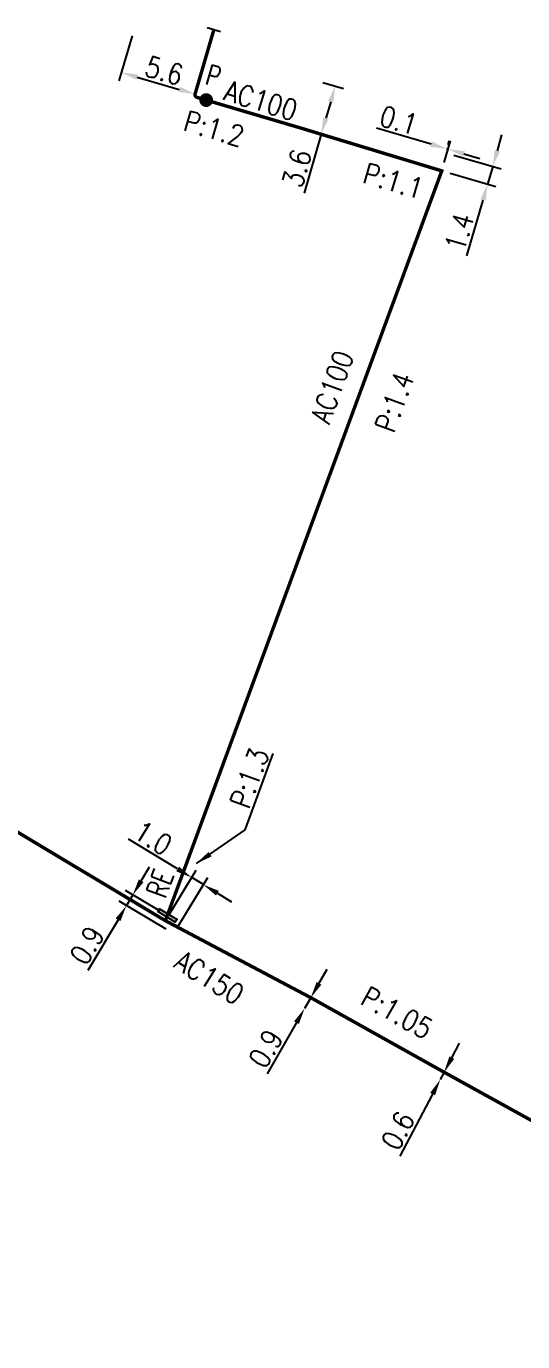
# Model space of a CAD drawing. Header units: millimetres. Extents: x 100882 to 102000, y 121995 to 123000.
# Drawn here: x 101177.9 to 101214.1, y 122079.5 to 122175.5 of the extents above; entities that cross this region are included whole.
import ezdxf
from ezdxf.enums import TextEntityAlignment as Align

# ---------------------------------------------------------------- set-up
doc = ezdxf.new("R2010")
doc.units = ezdxf.units.MM
doc.header["$PDMODE"] = 34
doc.linetypes.add('L_25_AP', pattern=[2000, 1000, 1000])
doc.layers.get('0').update_dxf_attribs({"linetype": 'CONTINUOUS'})
doc.layers.get('DEFPOINTS').update_dxf_attribs({"linetype": 'CONTINUOUS'})
for name, color, linetype in [('L_150', 1, 'CONTINUOUS'), ('L_300', 7, 'CONTINUOUS'), ('L_340', 7, 'CONTINUOUS')]:
    doc.layers.add(name, color=color, linetype=linetype)
doc.styles.add('G_ROMANS', font='ROMANS.SHX', dxfattribs={"width": 0.75})
doc.styles.get("Standard").update_dxf_attribs({"font": 'romans.shx', "width": 0.85})
doc.dimstyles.get("Standard").update_dxf_attribs({"dimtxt": 1.5, "dimasz": 1.2, "dimexe": 0.625, "dimexo": 0.625, "dimgap": 0.25, "dimtad": 1, "dimdec": 1, "dimzin": 0, "dimdsep": 46, "dimtxsty": 'Standard', "dimcen": -0.5, "dimadec": 0, "dimazin": 0, "dimtfac": 1, "dimtdec": 1, "dimtmove": 0, "dimatfit": 3, "dimfxl": 0, "dimtolj": 1, "dimtzin": 0, "dimarcsym": 0})

# ---------------------------------------------------------------- blocks, each defined once
blk = doc.blocks.new('*D126')
at = {"layer": 'DEFPOINTS', "color": 0, "linetype": 'Continuous', "transparency": 16777216}
for p in [(101208.356, 122099.175), (101208.356, 122099.175), (101208.077, 122098.644)]:
    blk.add_point(p, dxfattribs=at)
at = {"layer": 'L_150', "color": 0, "linetype": 'Continuous', "lineweight": -2, "transparency": 16777216}
for p, q in [((101208.914, 122100.237), (101209.472, 122101.299)), ((101208.356, 122099.175), (101208.077, 122098.644)), ((101207.518, 122097.581), (101205.134, 122093.044))]:
    blk.add_line(p, q, dxfattribs=at)
at = {"layer": 'L_150', "color": 0, "linetype": 'Continuous', "transparency": 16777216}
for points in [[(101208.737, 122100.33), (101209.091, 122100.144), (101208.356, 122099.175)], [(101207.341, 122097.675), (101207.695, 122097.488), (101208.077, 122098.644)]]:
    blk.add_solid(points, dxfattribs=at)
at = {"layer": 'L_150', "color": 0, "linetype": 'Continuous', "transparency": 16777216, "insert": (101204.986, 122094.912), "char_height": 1.5, "attachment_point": 5, "rotation": 62.27769}
blk.add_mtext('\\A1;0.6', dxfattribs=at)
blk = doc.blocks.new('*D127')
at = {"layer": 'DEFPOINTS', "color": 0, "linetype": 'Continuous', "transparency": 16777216}
for p in [(101198.192, 122103.834), (101198.639, 122104.615), (101198.639, 122104.615)]:
    blk.add_point(p, dxfattribs=at)
at = {"layer": 'L_150', "color": 0, "linetype": 'Continuous', "lineweight": -2, "transparency": 16777216}
for p, q in [((101199.234, 122105.657), (101199.83, 122106.699)), ((101198.639, 122104.615), (101198.192, 122103.834)), ((101197.596, 122102.792), (101195.456, 122099.05))]:
    blk.add_line(p, q, dxfattribs=at)
at = {"layer": 'L_150', "color": 0, "linetype": 'Continuous', "transparency": 16777216}
for points in [[(101199.061, 122105.756), (101199.408, 122105.558), (101198.639, 122104.615)], [(101197.423, 122102.892), (101197.77, 122102.693), (101198.192, 122103.834)]]:
    blk.add_solid(points, dxfattribs=at)
at = {"layer": 'L_150', "color": 0, "linetype": 'Continuous', "transparency": 16777216, "insert": (101195.36, 122100.897), "char_height": 1.5, "attachment_point": 5, "rotation": 60.23712}
blk.add_mtext('\\A1;0.9', dxfattribs=at)
blk = doc.blocks.new('*D129')
at = {"layer": 'DEFPOINTS', "color": 0, "linetype": 'Continuous', "transparency": 16777216}
for p in [(101185.791, 122175.405), (101190.209, 122170.553), (101190.209, 122170.553)]:
    blk.add_point(p, dxfattribs=at)
at = {"layer": 'L_150', "color": 0, "linetype": 'Continuous', "lineweight": -2, "transparency": 16777216}
for p, q in [((101185.616, 122174.805), (101184.658, 122171.52)), ((101185.985, 122171.784), (101189.057, 122170.888))]:
    blk.add_line(p, q, dxfattribs=at)
at = {"layer": 'L_150', "color": 0, "linetype": 'Continuous', "transparency": 16777216}
for points in [[(101186.041, 122171.976), (101185.929, 122171.592), (101184.833, 122172.12)], [(101189.113, 122171.08), (101189.001, 122170.696), (101190.209, 122170.553)]]:
    blk.add_solid(points, dxfattribs=at)
at = {"layer": 'L_150', "color": 0, "linetype": 'Continuous', "transparency": 16777216, "insert": (101187.962, 122172.249), "char_height": 1.5, "attachment_point": 5, "rotation": 343.74704}
blk.add_mtext('\\A1;5.6', dxfattribs=at)
blk = doc.blocks.new('*D130')
at = {"layer": 'DEFPOINTS', "color": 0, "linetype": 'Continuous', "transparency": 16777216}
for p in [(101208.471, 122166.26), (101208.186, 122164.941), (101211.524, 122163.968)]:
    blk.add_point(p, dxfattribs=at)
at = {"layer": 'L_150', "color": 0, "linetype": 'Continuous', "lineweight": -2, "transparency": 16777216}
for p, q in [((101212.236, 122166.412), (101212.572, 122167.564)), ((101209.071, 122166.085), (101212.501, 122165.085)), ((101211.901, 122165.26), (101211.524, 122163.968)), ((101208.786, 122164.766), (101212.124, 122163.793)), ((101211.188, 122162.815), (101209.998, 122158.735))]:
    blk.add_line(p, q, dxfattribs=at)
at = {"layer": 'L_150', "color": 0, "linetype": 'Continuous', "transparency": 16777216}
for points in [[(101212.044, 122166.468), (101212.428, 122166.356), (101211.901, 122165.26)], [(101210.996, 122162.871), (101211.38, 122162.759), (101211.524, 122163.968)]]:
    blk.add_solid(points, dxfattribs=at)
at = {"layer": 'L_150', "color": 0, "linetype": 'Continuous', "transparency": 16777216, "insert": (101209.465, 122160.479), "char_height": 1.5, "attachment_point": 5, "rotation": 73.74649}
blk.add_mtext('\\A1;1.4', dxfattribs=at)
blk = doc.blocks.new('*D131')
at = {"layer": 'DEFPOINTS', "color": 0, "linetype": 'Continuous', "transparency": 16777216}
for p in [(101208.472, 122166.263), (101208.65, 122166.526), (101208.186, 122164.941)]:
    blk.add_point(p, dxfattribs=at)
at = {"layer": 'L_150', "color": 0, "linetype": 'Continuous', "lineweight": -2, "transparency": 16777216}
for p, q in [((101207.405, 122166.891), (101203.418, 122168.059)), ((101208.361, 122165.541), (101208.826, 122167.126)), ((101208.647, 122166.862), (101208.733, 122167.154)), ((101208.65, 122166.526), (101208.557, 122166.554)), ((101209.802, 122166.189), (101210.953, 122165.852))]:
    blk.add_line(p, q, dxfattribs=at)
at = {"layer": 'L_150', "color": 0, "linetype": 'Continuous', "transparency": 16777216}
for points in [[(101207.462, 122167.083), (101207.349, 122166.699), (101208.557, 122166.554)], [(101209.858, 122166.381), (101209.745, 122165.997), (101208.65, 122166.526)]]:
    blk.add_solid(points, dxfattribs=at)
at = {"layer": 'L_150', "color": 0, "linetype": 'Continuous', "transparency": 16777216, "insert": (101205.046, 122168.624), "char_height": 1.5, "attachment_point": 5, "rotation": 343.67544}
blk.add_mtext('\\A1;0.1', dxfattribs=at)
blk = doc.blocks.new('*D132')
at = {"layer": 'DEFPOINTS', "color": 0, "linetype": 'Continuous', "transparency": 16777216}
for p in [(101189.96, 122113.38), (101188.043, 122110.232), (101188.639, 122109.297)]:
    blk.add_point(p, dxfattribs=at)
at = {"layer": 'L_340', "color": 0, "linetype": 'Continuous', "lineweight": -2, "transparency": 16777216}
for p, q in [((101188.935, 122114.004), (101185.349, 122116.188)), ((101188.368, 122110.766), (101190.285, 122113.913)), ((101188.964, 122109.831), (101191.135, 122113.395)), ((101190.81, 122112.861), (101189.96, 122113.38)), ((101191.835, 122112.237), (101192.86, 122111.613))]:
    blk.add_line(p, q, dxfattribs=at)
at = {"layer": 'L_340', "color": 0, "linetype": 'Continuous', "transparency": 16777216}
for points in [[(101189.039, 122114.175), (101188.831, 122113.833), (101189.96, 122113.38)], [(101191.939, 122112.408), (101191.731, 122112.066), (101190.81, 122112.861)]]:
    blk.add_solid(points, dxfattribs=at)
at = {"layer": 'L_340', "color": 0, "linetype": 'Continuous', "transparency": 16777216, "insert": (101187.145, 122116.265), "char_height": 1.5, "attachment_point": 5, "rotation": 328.65293}
blk.add_mtext('\\A1;1.0', dxfattribs=at)
blk = doc.blocks.new('L_340_20')
at = {"linetype": 'Continuous'}
blk.add_hatch(color=0, dxfattribs=at).paths.add_polyline_path([(0.125, 0.75), (-0.125, 0.75), (-0.125, -0.75), (0.125, -0.75)])
at = {"color": 0, "linetype": 'Continuous'}
blk.add_lwpolyline([(-0.125, 0.75), (0.125, 0.75), (0.125, -0.75), (-0.125, -0.75)], close=True, dxfattribs=at)
at = {"color": 0, "linetype": 'Continuous', "width": 0.75}
for tag, height, flags, p in [('RE', 1.5, 8, (0, 3)), ('DEF_LEG', 1.2, 3, (0, -5)), ('DEF_COUP', 1.2, 3, (0, -7.5)), ('DEF_TYPE', 1.2, 3, (0, -10))]:
    blk.add_attdef(tag, text='', height=height, dxfattribs=dict(at, flags=flags)).set_placement(p, align=Align.MIDDLE)
blk = doc.blocks.new('*D133')
at = {"layer": 'DEFPOINTS', "color": 0, "linetype": 'Continuous', "transparency": 16777216}
for p in [(101185.666, 122112.108), (101188.189, 122110.612), (101188.639, 122109.297)]:
    blk.add_point(p, dxfattribs=at)
at = {"layer": 'L_340', "color": 0, "linetype": 'Continuous', "lineweight": -2, "transparency": 16777216}
for p, q in [((101186.278, 122113.14), (101186.89, 122114.172)), ((101187.651, 122110.93), (101185.128, 122112.426)), ((101188.101, 122109.616), (101184.668, 122111.651)), ((101185.666, 122112.108), (101185.206, 122111.333)), ((101184.594, 122110.3), (101182.395, 122106.593))]:
    blk.add_line(p, q, dxfattribs=at)
at = {"layer": 'L_340', "color": 0, "linetype": 'Continuous', "transparency": 16777216}
for points in [[(101186.106, 122113.242), (101186.45, 122113.038), (101185.666, 122112.108)], [(101184.422, 122110.402), (101184.766, 122110.198), (101185.206, 122111.333)]]:
    blk.add_solid(points, dxfattribs=at)
at = {"layer": 'L_340', "color": 0, "linetype": 'Continuous', "transparency": 16777216, "insert": (101182.328, 122108.44), "char_height": 1.5, "attachment_point": 5, "rotation": 59.33334}
blk.add_mtext('\\A1;0.9', dxfattribs=at)
blk = doc.blocks.new('*D134')
at = {"layer": 'DEFPOINTS', "color": 0, "linetype": 'Continuous', "transparency": 16777216}
for p in [(101198.925, 122171.572), (101197.903, 122168.068), (101199.404, 122167.631)]:
    blk.add_point(p, dxfattribs=at)
at = {"layer": 'L_150', "color": 0, "linetype": 'Continuous', "lineweight": -2, "transparency": 16777216}
for p, q in [((101199.525, 122171.397), (101201.025, 122170.959)), ((101200.089, 122169.982), (101199.74, 122168.783)), ((101199.404, 122167.631), (101198.148, 122163.323)), ((101198.503, 122167.893), (101200.004, 122167.456))]:
    blk.add_line(p, q, dxfattribs=at)
at = {"layer": 'L_150', "color": 0, "linetype": 'Continuous', "transparency": 16777216}
for points in [[(101199.897, 122170.038), (101200.281, 122169.926), (101200.425, 122171.134)], [(101199.548, 122168.839), (101199.932, 122168.727), (101199.404, 122167.631)]]:
    blk.add_solid(points, dxfattribs=at)
at = {"layer": 'L_150', "color": 0, "linetype": 'Continuous', "transparency": 16777216, "insert": (101197.632, 122165.125), "char_height": 1.5, "attachment_point": 5, "rotation": 73.74649}
blk.add_mtext('\\A1;3.6', dxfattribs=at)
blk = doc.blocks.new('L_300_12')
at = {"color": 0, "linetype": 'Continuous', "const_width": 0.497, "flags": 128}
blk.add_lwpolyline([(-0.252, 0, 1), (0.252, 0, 1)], format="xyb", close=True, dxfattribs=at)
at = {"color": 0, "linetype": 'Continuous', "style": 'G_ROMANS', "width": 0.75}
blk.add_text('P', height=1.5, dxfattribs=at).set_placement((0, 1.85), align=Align.MIDDLE)
at = {"color": 0, "linetype": 'Continuous', "style": 'G_ROMANS', "width": 0.75, "flags": 3}
for tag, p in [('DEF_LEG', (0, -5)), ('DEF_COUP', (0, -7.5)), ('DEF_TYPE', (0, -10))]:
    blk.add_attdef(tag, text='', height=1.2, dxfattribs=at).set_placement(p, align=Align.MIDDLE)
blk = doc.blocks.new('L_340_07')
at = {"color": 0, "linetype": 'Continuous', "const_width": 0.25, "flags": 128}
blk.add_lwpolyline([(0, 0), (1.25, 0)], dxfattribs=at)
at = {"color": 0, "linetype": 'Continuous', "flags": 128}
blk.add_lwpolyline([(1.25, -0.5), (1.25, 0.5)], dxfattribs=at)
at = {"color": 0, "linetype": 'Continuous', "style": 'G_ROMANS', "width": 0.75, "flags": 3}
for tag, p in [('DEF_LEG', (0.723, -3.465)), ('DEF_COUP', (0.723, -5.965)), ('DEF_TYPE', (0.723, -8.465))]:
    blk.add_attdef(tag, text='', height=1.2, dxfattribs=at).set_placement(p, align=Align.MIDDLE)

msp = doc.modelspace()

# ---------------------------------------------------------------- linework, layer by layer
at = {"layer": 'L_150', "linetype": 'L_25_AP', "const_width": 0.25, "flags": 128}
for points in [[(101188.043, 122110.232), (101208.186, 122164.941), (101197.903, 122168.068), (101190.344, 122170.305, -0.412876), (101190.209, 122170.553), (101191.223, 122174.03)], [(101099.527, 122163.1), (101107.827, 122158.362), (101107.827, 122158.362), (101115.801, 122153.885), (101115.801, 122153.885), (101115.801, 122153.885), (101115.801, 122153.885), (101115.801, 122153.885), (101126.657, 122147.703), (101126.657, 122147.703), (101132.975, 122143.975), (101132.975, 122143.975), (101146.525, 122135.36), (101146.525, 122135.36), (101146.525, 122135.36), (101146.525, 122135.36), (101155.838, 122129.697), (101155.838, 122129.697), (101166.83, 122122.909), (101176.175, 122117.352), (101188.043, 122110.232), (101188.043, 122110.232), (101198.639, 122104.615), (101208.356, 122099.175), (101208.356, 122099.175), (101208.356, 122099.175), (101208.356, 122099.175), (101223.804, 122090.628), (101228.898, 122087.655), (101231.938, 122085.881), (101234.012, 122084.671), (101235.159, 122079.402), (101235.002, 122073.046), (101234.949, 122066.119), (101234.463, 122060.475), (101233.293, 122052.135), (101232.253, 122047.248), (101232.253, 122047.248), (101226.898, 122023.272, 0.077625), (101225.745, 122000)]]:
    msp.add_lwpolyline(points, format="xyb", dxfattribs=at)

# ---------------------------------------------------------------- block references
at = {"layer": 'L_300', "rotation": 343.4851827110591}
msp.add_blockref('L_300_12', (101191.018, 122170.105), dxfattribs=at)
at = {"layer": 'L_340', "rotation": 73.74709155705658}
msp.add_blockref('L_340_07', (101191.223, 122174.03), dxfattribs=at)
at = {"layer": 'L_340'}
ref = msp.add_blockref('L_340_20', (101188.189, 122110.612), dxfattribs=dict(at, rotation=58.65293383448881))
ref.add_attrib('RE', 'RE', dxfattribs={"layer": '0', "color": 0, "linetype": 'Continuous', "height": 1.5, "rotation": 69.78697, "width": 0.75, "flags": 8}).set_placement((101187.662, 122112.959), align=Align.MIDDLE)

# ---------------------------------------------------------------- texts
at = {"layer": 'L_150', "linetype": 'Continuous', "char_height": 1.5, "attachment_point": 7}
for s, insert, rotation in [('AC100', (101192.206, 122170.142), 343.16817), ('P:1.2', (101189.249, 122167.925), 343.74649), ('P:1.1', (101202.324, 122164.106), 343.74649), ('AC100', (101199.981, 122146.375), 70.18214), ('P:1.4', (101204.693, 122145.744), 70.18214), ('P:1.3', (101194.115, 122118.306), 69.78697), ('AC150', (101188.554, 122106.876), 328.14556), ('P:1.05', (101202.139, 122104.207), 330.83492)]:
    msp.add_mtext(s, dxfattribs=dict(at, insert=insert, rotation=rotation))

# ---------------------------------------------------------------- dimensions: what is measured, and where the dimension line sits
at = {"layer": 'L_150', "linetype": 'Continuous'}
for base, p1, p2, angle, picture, middle in [((101190.209, 122170.553), (101185.791, 122175.405), (101190.209, 122170.553), 343.74704, '*D129', (101187.682, 122171.289)), ((101199.404, 122167.631), (101198.925, 122171.572), (101197.903, 122168.068), 253.74649, '*D134', (101198.592, 122164.845)), ((101208.65, 122166.526), (101208.472, 122166.263), (101208.186, 122164.941), 343.67544, '*D131', (101204.765, 122167.664)), ((101198.639, 122104.615), (101198.192, 122103.834), (101198.639, 122104.615), 60.23712, '*D127', (101196.228, 122100.401)), ((101208.356, 122099.175), (101208.077, 122098.644), (101208.356, 122099.175), 62.27769, '*D126', (101205.871, 122094.447))]:
    dim = msp.add_linear_dim(base=base, p1=p1, p2=p2, angle=angle, dimstyle='Standard', dxfattribs=at)
    dim.commit()
    dim.dimension.update_dxf_attribs({"geometry": picture, "text_midpoint": middle, "dimtype": 160})
dim = msp.add_linear_dim(base=(101211.524, 122163.968), p1=(101208.471, 122166.26), p2=(101208.186, 122164.941), angle=253.74649, text='1.4', dimstyle='Standard', dxfattribs=at)
dim.commit()
dim.dimension.update_dxf_attribs({"geometry": '*D130', "text_midpoint": (101210.425, 122160.199), "dimtype": 160})
at = {"layer": 'L_340', "linetype": 'Continuous'}
for base, p2, angle, picture, middle in [((101189.96, 122113.38), (101188.043, 122110.232), 148.65293, '*D132', (101186.625, 122115.411)), ((101185.666, 122112.108), (101188.189, 122110.612), 59.33334, '*D133', (101183.189, 122107.93))]:
    dim = msp.add_linear_dim(base=base, p1=(101188.639, 122109.297), p2=p2, angle=angle, dimstyle='Standard', dxfattribs=at)
    dim.commit()
    dim.dimension.update_dxf_attribs({"geometry": picture, "text_midpoint": middle, "dimtype": 160})

# ---------------------------------------------------------------- leaders
at = {"layer": 'L_150', "linetype": 'Continuous', "annotation_type": 0, "has_hookline": 1, "hookline_direction": 0, "text_width": 4.493, "horizontal_direction": (0.345512, 0.938414, 0)}
msp.add_leader([(101190.311, 122114.401), (101193.848, 122116.859), (101194.263, 122117.985)], dimstyle='Standard', dxfattribs=at)

doc.saveas('drawing.dxf')
